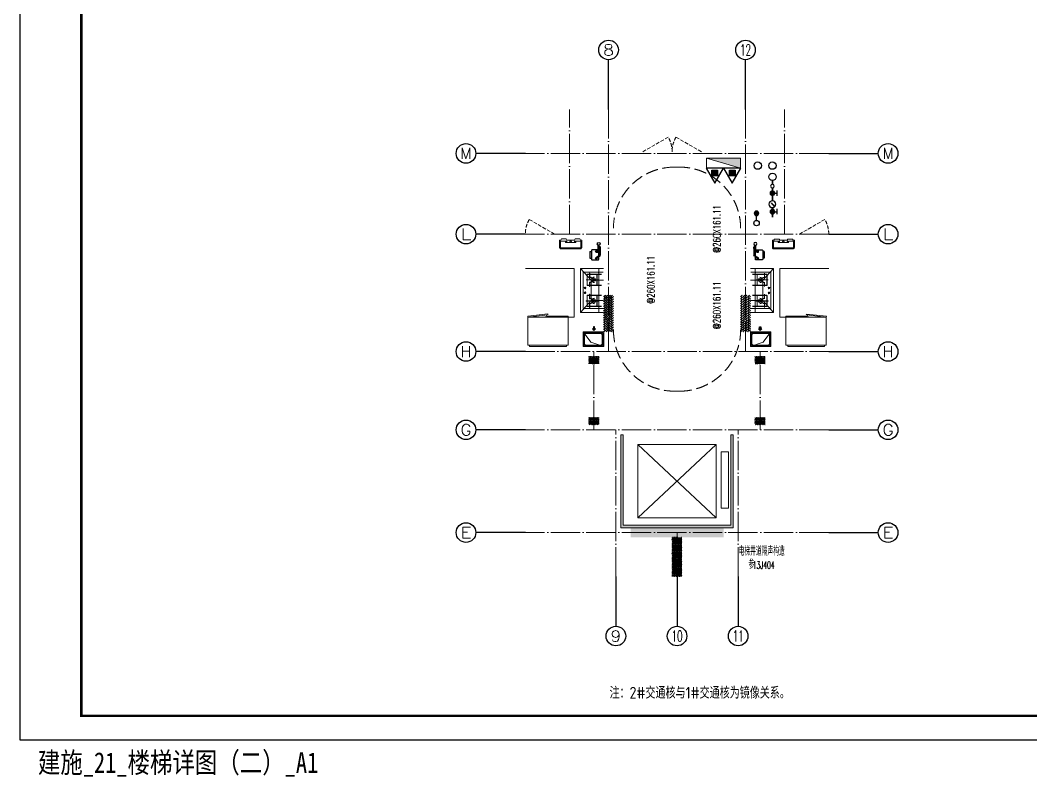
# Model space of a CAD drawing. Extents: x -518115 to 1124316, y -209821 to 1628073.
# Drawn here: x 947430 to 968090, y -5656 to 9808 of the extents above; entities that cross this region are included whole.
import ezdxf
from ezdxf.enums import TextEntityAlignment as Align

# ---------------------------------------------------------------- set-up
doc = ezdxf.new("R2010")
doc.units = 0
doc.header["$LTSCALE"] = 1000
doc.header["$MEASUREMENT"] = 0
doc.linetypes.add('DASH', pattern=[0.35, 0.25, -0.1])
doc.linetypes.add('DOTE', pattern=[2.42, 2, -0.2, 0.02, -0.2])
for name, color, linetype, lineweight in [('3.5方案汇报，与郭总、侯月琴确定户型_t8$0$STAIR', 2, 'Continuous', 18), ('DOTE', 19, 'DOTE', 9), ('EQUIP_消火栓', 242, 'Continuous', 18), ('LVTRY', 1, 'Continuous', 13), ('PUB_HATCH', 8, 'Continuous', 9), ('STAIR', 2, 'Continuous', 18), ('WINDOW', 144, 'Continuous', 15), ('填充', 251, 'Continuous', 5), ('平面-空调预留孔', 173, 'Continuous', 15), ('立面-洞口示意', 152, 'Continuous', 13)]:
    doc.layers.add(name, color=color, linetype=linetype, lineweight=lineweight)
for name, color, linetype in [('AH-FURNITURE', 1, 'Continuous'), ('AXIS', 3, 'Continuous'), ('AXIS_TEXT', 4, 'Continuous'), ('EQUIP_地漏', 7, 'Continuous'), ('EQUIP_消防', 7, 'Continuous'), ('PUB_TEXT', 4, 'Continuous'), ('VPIPE-凝结', 150, 'Continuous'), ('VPIPE-废水', 31, 'Continuous'), ('VPIPE-消防', 1, 'TG_X'), ('VPIPE-给水', 3, 'TG_J'), ('保温', 6, 'Continuous'), ('图框', 140, 'Continuous'), ('导图字', 7, 'Continuous'), ('建筑-排气道', 9, 'Continuous'), ('污水', 3, 'Continuous'), ('给水', 4, 'Continuous')]:
    doc.layers.add(name, color=color, linetype=linetype)
doc.layers.add('yichutu', color=7, linetype='Continuous', true_color=0xffffff, plot=False)
doc.styles.add('_TCH_AXIS', font='COMPLEX', dxfattribs={"bigfont": 'GBCBIG'})
doc.styles.add('_TCH_DIM', font='SIMPLEX.shx', dxfattribs={"width": 0.7, "bigfont": 'GBCBIG.shx'})
doc.styles.add('COMPLEX', font='COMPLEX')
doc.styles.get("Standard").update_dxf_attribs({"font": 'gbenor.shx', "bigfont": 'gbcbig.shx'})
doc.styles.add('TG_LINETYPE', font='SIMPLEX', dxfattribs={"width": 0.8, "height": 3, "bigfont": 'HZTXT'})
doc.styles.add('黑体', font='')
doc.styles.get('黑体').set_extended_font_data('SimHei')
doc.linetypes.add('TG_J', pattern='A,2,-0.22,["J",TG_LINETYPE,S=0.1,R=0,X=-0.18,Y=-0.15],0', length=2.22)
doc.linetypes.add('TG_X', pattern='A,4,-0.3,["X",TG_LINETYPE,S=0.1,R=0,X=-0.23,Y=-0.15],0', length=4.3)
pattern_1 = [(45, (527741.77, -369288.734), (0, 47.4157523), [100.584, -33.528]), (135, (527765.476, -369265.026), (3e-15, 47.4157523), [100.584, -33.528])]
pattern_2 = [(90, (527741.769, -369288.734), (-16.49778, 1e-15), [9.525, -19.05]), (210, (527741.769, -369288.734), (8.24889, -14.2874966), [9.525, -19.05]), (150, (527741.769, -369279.209), (-8.24889, -14.2874966), [9.525, -19.05])]

# ---------------------------------------------------------------- blocks, each defined once
blk = doc.blocks.new('A$C549D2611')
at = {"layer": '图框'}
blk.add_lwpolyline([(0, 0), (42050, 0), (42050, -29700), (0, -29700)], close=True, dxfattribs=at)
blk.add_lwpolyline([(0, 0), (42050, 0), (42050, -29700), (0, -29700)], close=True, dxfattribs=at)
at = {"layer": '图框', "const_width": 50}
blk.add_lwpolyline([(41550, -29200), (41550, -500), (1250, -500), (1250, -29200)], close=True, dxfattribs=at)
blk = doc.blocks.new('_AXISO')
blk.add_circle((0, 0), 0.5)
at = {"layer": 'AXIS_TEXT', "style": 'COMPLEX', "width": 1.041667}
blk.add_attdef('A', text='', height=0.56, dxfattribs=at).set_placement((-0.25, -0.28), (0.25, -0.28), align=Align.FIT)
blk = doc.blocks.new('$TwtSys$00000141')
at = {"color": 1}
for p, q in [((-47, 4), (-5, 46)), ((-47, 4), (-5, 46)), ((-44, -18), (18, 44)), ((-44, -18), (18, 44)), ((-33, -33), (33, 33)), ((-33, -33), (33, 33)), ((-16, -44), (44, 16)), ((-16, -44), (44, 16)), ((6, -46), (46, -6)), ((6, -46), (46, -6))]:
    blk.add_line(p, q, dxfattribs=at)
blk.add_circle((0, 0), 47, dxfattribs=at)
blk.add_circle((0, 0), 47, dxfattribs=at)
blk = doc.blocks.new('A$C2705576B')
at = {"layer": '给水'}
h = blk.add_hatch(color=256, dxfattribs=at)
edge = h.paths.add_edge_path()
edge.add_arc((417, -1741), 47.2, 0, 360)
h = blk.add_hatch(color=256, dxfattribs=at)
edge = h.paths.add_edge_path()
edge.add_arc((795, -1741), 47.2, 0, 360)
for p, q in [((363, -1645), (472, -1645)), ((417, -1741), (417, -1645)), ((740, -1645), (849, -1645)), ((795, -1741), (795, -1645)), ((601, -1768), (525, -1704)), ((525, -1704), (564, -1715))]:
    blk.add_line(p, q, dxfattribs=at)
at = {"layer": '给水', "const_width": 35.4}
for points in [[(499, -1741), (302, -1741)], [(903, -1741), (641, -1741)], [(1053, -1741), (978, -1741)]]:
    blk.add_lwpolyline(points, dxfattribs=at)
at = {"layer": '给水'}
for centre, radius in [((417, -1741), 47.2), ((570, -1741), 70.8), ((795, -1741), 47.2), ((941, -1741), 37.5)]:
    blk.add_circle(centre, radius, dxfattribs=at)
blk = doc.blocks.new('FRSDFDGDGDRGDR')
at = {"layer": '平面-空调预留孔'}
for p, q in [((699612, 775044), (699612, 775441)), ((699619, 775448), (699746, 775448)), ((699746, 775448), (699746, 775355)), ((699720, 775342), (699720, 775143)), ((699727, 775349), (699740, 775349)), ((699746, 775037), (699619, 775037)), ((699727, 775136), (699740, 775136)), ((699746, 775130), (699746, 775037))]:
    blk.add_line(p, q, dxfattribs=at)
blk.add_lwpolyline([(699766, 775167), (699793, 775154), (699793, 775057), (699766, 775044), (699766, 775018), (699619, 775018, -0.414214), (699593, 775044), (699593, 775441, -0.414214), (699619, 775468), (699766, 775468), (699766, 775441), (699793, 775428), (699793, 775332), (699766, 775318)], format="xyb", close=True, dxfattribs=at)
for centre, radius in [((699740, 775243), 15.8), ((699740, 775332), 10.6), ((699740, 775154), 10.6)]:
    blk.add_circle(centre, radius, dxfattribs=at)
for centre, start, end in [((699619, 775441), 90, 180), ((699727, 775342), 90, 180), ((699740, 775355), 270, 360), ((699619, 775044), 180, 270), ((699727, 775143), 180, 270), ((699740, 775130), 0, 90)]:
    blk.add_arc(centre, 6.6, start, end, dxfattribs=at)
blk = doc.blocks.new('*U66')
h = blk.add_hatch(color=5)
h.set_gradient(color1=(0, 0, 255), rotation=180, tint=1)
h.paths.add_polyline_path([(0, 0), (-6.35, -6.35), (-6.35, -2.159), (-15, -2.159), (-15, 2.159), (-6.35, 2.159), (-6.35, 6.35)])
at = {"color": 0, "linetype": 'Continuous'}
blk.add_lwpolyline([(0, 0), (-6.35, -6.35), (-6.35, -2.159), (-15, -2.159), (-15, 2.159), (-6.35, 2.159), (-6.35, 6.35)], close=True, dxfattribs=at)
blk = doc.blocks.new('sgrsefv')
at = {"layer": 'PUB_HATCH'}
blk.add_hatch(color=256, dxfattribs=at).paths.add_polyline_path([(1112933, 840916), (1112933, 840646), (1113073, 840646), (1113073, 840661), (1112968, 840661), (1112948, 840681), (1112948, 840881), (1112968, 840901), (1113288, 840901), (1113308, 840881), (1113308, 840681), (1113288, 840661), (1113183, 840661), (1113183, 840646), (1113323, 840646), (1113323, 840916)])
at = {"layer": 'LVTRY', "color": 1}
for p, q in [((1113073, 840661), (1113073, 840646)), ((1113183, 840661), (1113183, 840646))]:
    blk.add_line(p, q, dxfattribs=at)
for points in [[(1112918, 840931), (1113338, 840931), (1113338, 840631), (1112918, 840631)], [(1112933, 840916), (1113323, 840916), (1113323, 840646), (1112933, 840646)], [(1113288, 840661), (1112968, 840661), (1112948, 840681), (1112948, 840881), (1112968, 840901), (1113288, 840901), (1113308, 840881), (1113308, 840681), (1113288, 840661)]]:
    blk.add_lwpolyline(points, close=True, dxfattribs=at)
at = {"layer": '立面-洞口示意'}
blk.add_lwpolyline([(1112918, 840931), (1113182, 840837), (1113338, 840631)], dxfattribs=at)
at = {"layer": '建筑-排气道', "xscale": -5, "yscale": 5, "zscale": 5, "rotation": 270}
blk.add_blockref('*U66', (1113118, 840599), dxfattribs=at)
blk = doc.blocks.new('A-Kitchen-7')
at = {"layer": 'LVTRY'}
for p, q in [((-519, 780), (-7, 834)), ((-515, 756), (-519, 780)), ((-4, 811), (-515, 756)), ((-29, 767), (-35, 806)), ((-7, 834), (-4, 811)), ((515, 780), (0, 780)), ((0, 756), (0, 780)), ((515, 756), (515, 780)), ((515, 756), (-515, 756)), ((-515, 756), (-515, 40)), ((-486, 761), (-485, 756)), ((-29, 767), (-112, 756)), ((515, 40), (515, 756)), ((-515, 40), (515, 40))]:
    blk.add_line(p, q, dxfattribs=at)
blk.add_lwpolyline([(-469, 40), (-469, 0), (469, 0), (469, 40)], close=True, dxfattribs=at)
blk = doc.blocks.new('A$C60D053AF')
at = {"layer": 'AH-FURNITURE', "color": 8}
for p, q in [((233, -90), (128, -90)), ((233, -110), (128, -110)), ((193, -71), (328, -71)), ((193, -91), (328, -91)), ((245, -129), (245, -122)), ((265, -129), (265, -122)), ((342, -97), (370, -143)), ((356, -83), (384, -129)), ((255, -281), (255, -251)), ((255, -281), (393, -281)), ((393, -281), (393, -251))]:
    blk.add_line(p, q, dxfattribs=at)
for points in [[(170, -68, 1), (170, -94), (193, -94), (193, -68)], [(234, -251), (414, -251, 0.414214), (424, -241), (424, -111, 0.414214), (414, -101), (234, -101, 0.414214), (224, -111), (224, -241, 0.414214)], [(268, -122), (268, -107, 0.414214), (248, -87), (233, -87), (233, -113), (242, -113), (242, -122)], [(242, -152, 1), (268, -152), (268, -129), (242, -129)], [(384, -161, 1), (402, -143), (386, -127), (368, -145)]]:
    blk.add_lwpolyline(points, format="xyb", close=True, dxfattribs=at)
for centre, radius in [((100, -100), 30), ((255, -152), 15), ((255, -152), 10), ((393, -152), 15), ((393, -152), 10)]:
    blk.add_circle(centre, radius, dxfattribs=at)
for radius in [40, 20]:
    blk.add_arc((328, -111), radius, 45, 90, dxfattribs=at)
blk = doc.blocks.new('$TwtSys$00000546')
h = blk.add_hatch()
h.set_pattern_fill('ANSI31', color=1, scale=200, style=0)
h.set_pattern_definition([(45, (-38543.802, -6670.83), (-17.67767, 17.67767), [])])
h.paths.add_polyline_path([(-65, 174), (65, 174), (65, 44), (-65, 44)])
at = {"color": 1}
for points in [[(0, 344), (-198, 0), (198, 0)], [(-65, 174), (65, 174), (65, 44), (-65, 44)]]:
    blk.add_lwpolyline(points, close=True, dxfattribs=at)
blk = doc.blocks.new('$TwtSys$00000434')
for p, q in [((-0.5, 0.5), (-0.5, -0.5)), ((-0.5, -0.5), (0.5, 0.5)), ((0.5, 0.5), (-0.5, 0.5)), ((0.5, -0.5), (0.5, 0.5)), ((-0.5, -0.5), (0.5, -0.5))]:
    blk.add_line(p, q)
blk.add_solid([(0.5, -0.5), (0.5, 0.5), (-0.5, -0.5)])
blk = doc.blocks.new('yct-841-594-84100-59399.9999999999-100-1000.0')
at = {"layer": 'yichutu', "color": 7, "true_color": 0xffffff}
blk.add_lwpolyline([(0, 0), (0, 59400), (84100, 59400), (84100, 0)], close=True, dxfattribs=at)

msp = doc.modelspace()

# ---------------------------------------------------------------- hatches: boundary and pattern name
at = {"layer": '保温', "linetype": 'ByBlock', "ltscale": 10}
h = msp.add_hatch(dxfattribs=at)
h.set_pattern_fill('AR-HBONE', color=251, scale=55)
h.set_pattern_definition(pattern_1)
h.paths.add_polyline_path([(959358.2, 3435.3), (959558.2, 3435.3), (959558.4, 4185), (959358.4, 4185)])
h = msp.add_hatch(dxfattribs=at)
h.set_pattern_fill('AR-HBONE', color=251, scale=55)
h.set_pattern_definition(pattern_1)
h.paths.add_polyline_path([(962358.3, 3435.3), (962158.3, 3435.3), (962158.2, 4185), (962358.2, 4185)])
at = {"layer": '保温', "linetype": 'Continuous', "ltscale": 10}
h = msp.add_hatch(dxfattribs=at)
h.set_pattern_fill('HEX', color=251, scale=10, angle=90, style=0)
h.set_pattern_definition(pattern_2)
h.paths.add_polyline_path([(959058.3, 2785), (959258.3, 2785), (959258.4, 2935), (959058.4, 2935)])
h = msp.add_hatch(dxfattribs=at)
h.set_pattern_fill('HEX', color=251, scale=10, angle=90, style=0)
h.set_pattern_definition(pattern_2)
h.paths.add_polyline_path([(962658.3, 2785), (962458.3, 2785), (962458.2, 2935), (962658.2, 2935)])
h = msp.add_hatch(dxfattribs=at)
h.set_pattern_fill('HEX', color=251, scale=10, angle=90, style=0)
h.set_pattern_definition(pattern_2)
h.paths.add_polyline_path([(959058.3, 1535), (959258.3, 1535), (959258.4, 1685), (959058.4, 1685)])
h = msp.add_hatch(dxfattribs=at)
h.set_pattern_fill('HEX', color=251, scale=10, angle=90, style=0)
h.set_pattern_definition(pattern_2)
h.paths.add_polyline_path([(962658.3, 1535), (962458.3, 1535), (962458.2, 1685), (962658.2, 1685)])
h = msp.add_hatch(dxfattribs=at)
h.set_pattern_fill('HEX', color=251, scale=10, angle=90, style=0)
h.set_pattern_definition([(90, (456975.877, -520913.47), (-16.49778, 1e-15), [9.525, -19.05]), (210, (456975.877, -520913.47), (8.24889, -14.2874966), [9.525, -19.05]), (150, (456975.877, -520903.945), (-8.24889, -14.2874966), [9.525, -19.05])])
h.paths.add_polyline_path([(961808.3, -765), (961808.3, -565), (959908.3, -565), (959908.3, -765)])
h = msp.add_hatch(dxfattribs=at)
h.set_pattern_fill('HEX', color=251, scale=10, angle=90, style=0)
h.set_pattern_definition([(90, (456975.877, -521413.47), (-16.49778, 1e-15), [9.525, -19.05]), (210, (456975.877, -521413.47), (8.24889, -14.2874966), [9.525, -19.05]), (150, (456975.877, -521403.945), (-8.24889, -14.2874966), [9.525, -19.05])])
h.paths.add_polyline_path([(960758.4, -1565), (960958.4, -1565), (960958.4, -765), (960758.4, -765)])
at = {"layer": '填充'}
h = msp.add_hatch(dxfattribs=at)
h.set_pattern_fill('隔热材料02', color=256, scale=100, style=0)
h.set_pattern_definition([(0, (-213350.05, -609303.637), (0, 50), []), (0, (-213350.05, -609286.97), (0, 50), []), (270, (-213306.31, -609278.34), (50, -9e-15), [5.01775, -44.98225]), (270, (-213343.767, -609278.34), (50, -9e-15), [5.01775, -44.98225]), (90, (-213318.255, -609312.27), (-50, 3e-15), [5.01775, -44.98225]), (90, (-213331.82, -609312.27), (-50, 3e-15), [5.01775, -44.98225]), (180, (-213300.025, -609320.303), (-6e-15, -50), [50.02425, 0.02425]), (135, (-213313.983, -609317.795), (3e-15, 49.99987405), [4.268, -66.44275]), (116.56505, (-213267, -609314.777), (0.00011283, 49.99993342), [2.805, -108.9985]), (116.56505, (-213317, -609314.777), (0.00011283, 49.99993342), [2.805, -108.9985]), (153.43495, (-213258.965, -609320.303), (-0.0001128, 49.9999334), [5.61, -106.1935]), (153.43495, (-213308.965, -609320.303), (-0.0001128, 49.9999334), [5.61, -106.1935]), (63.43495, (-213268.255, -609307.25), (-0.00011283, 49.99993342), [26.714, -85.0895]), (63.43495, (-213318.255, -609307.25), (-0.00011283, 49.99993342), [26.714, -85.0895]), (116.56505, (-213256.308, -609278.339), (0.00011283, 49.99993342), [2.805, -108.9985]), (116.56505, (-213306.308, -609278.339), (0.00011283, 49.99993342), [2.805, -108.9985]), (135, (-213307.563, -609275.83), (3e-15, 49.99987405), [4.268, -66.44275]), (153.43495, (-213260.58, -609272.81), (-0.0001128, 49.9999334), [5.61, -106.1935]), (153.43495, (-213310.58, -609272.81), (-0.0001128, 49.9999334), [5.61, -106.1935]), (45, (-213342.512, -609275.83), (0, 49.99987405), [4.268, -66.44275]), (63.43495, (-213293.767, -609278.339), (-0.00011283, 49.99993342), [2.805, -108.9985]), (63.43495, (-213343.767, -609278.339), (-0.00011283, 49.99993342), [2.805, -108.9985]), (26.56505, (-213289.495, -609272.81), (0.0001128, 49.9999334), [5.61, -106.1935]), (26.56505, (-213339.495, -609272.81), (0.0001128, 49.9999334), [5.61, -106.1935]), (116.56505, (-213281.82, -609307.25), (0.00011283, 49.99993342), [26.714, -85.0895]), (116.56505, (-213331.82, -609307.25), (0.00011283, 49.99993342), [26.714, -85.0895]), (45, (-213336.092, -609317.795), (0, 49.99987405), [4.268, -66.44275]), (63.43495, (-213283.074, -609314.777), (-0.00011283, 49.99993342), [2.805, -108.9985]), (63.43495, (-213333.074, -609314.777), (-0.00011283, 49.99993342), [2.805, -108.9985]), (26.56505, (-213291.11, -609320.303), (0.0001128, 49.9999334), [5.61, -106.1935]), (26.56505, (-213341.11, -609320.303), (0.0001128, 49.9999334), [5.61, -106.1935])])
h.paths.add_polyline_path([(961958.3, 1335), (962008.3, 1335), (962008.3, -565), (959708.3, -565), (959708.3, 1335), (959758.3, 1335), (959758.3, -515), (961958.3, -515)])

# ---------------------------------------------------------------- linework, layer by layer
at = {"layer": '3.5方案汇报，与郭总、侯月琴确定户型_t8$0$STAIR'}
for p, q in [((960058.3, 1135), (961658.3, -365)), ((961658.3, 1135), (960058.3, -365))]:
    msp.add_line(p, q, dxfattribs=at)
for points in [[(960058.3, -365), (960058.3, 1135), (961658.3, 1135), (961658.3, -365)], [(961758.3, -165), (961758.3, 985), (961908.3, 985), (961908.3, -165)]]:
    msp.add_lwpolyline(points, close=True, dxfattribs=at)
at = {"layer": 'AXIS'}
for p, q in [((959458.3, 7985), (959458.3, 8999.6)), ((962258.3, 7985), (962258.3, 8999.6)), ((957758.3, 7085), (956743.7, 7085)), ((963958.3, 7085), (964973, 7085)), ((957758.3, 5435), (956743.7, 5435)), ((963958.3, 5435), (964973, 5435)), ((957758.3, 3035.3), (956743.7, 3035.3)), ((963958.3, 3035.3), (964973, 3035.3)), ((957758.3, 1435), (956743.7, 1435)), ((963958.3, 1435), (964973, 1435)), ((957758.3, -665), (956743.7, -665)), ((963958.3, -665), (964973, -665)), ((959608.3, -1565), (959608.3, -2579.6)), ((960857.9, -1565), (960857.9, -2579.6)), ((962108.3, -1565), (962108.3, -2579.6))]:
    msp.add_line(p, q, dxfattribs=at)
at = {"layer": 'DOTE', "linetype": 'DOTE', "ltscale": 0.3}
for p, q in [((958658.3, 5435), (958658.3, 7985)), ((959458.3, 3035.3), (959458.3, 7985)), ((962258.3, 3035.3), (962258.3, 7985)), ((963058.3, 5435), (963058.3, 7985)), ((963958.3, 7085), (957758.3, 7085)), ((963958.3, 5435), (957758.3, 5435)), ((957758.3, 3035.3), (963958.3, 3035.3)), ((959158.3, 1435), (959158.3, 3035)), ((962558.3, 1435), (962558.3, 3035)), ((963958.3, 1435), (957758.3, 1435)), ((959608.3, -1565), (959608.3, 1435)), ((962108.3, -1565), (962108.3, 1435)), ((963958.3, -665), (957758.3, -665)), ((960858.3, -665), (960858.3, -1565))]:
    msp.add_line(p, q, dxfattribs=at)
at = {"layer": 'LVTRY', "color": 251}
for p, q in [((958888.1, 4735.6), (958888.1, 3835.6)), ((959358.3, 4735.6), (958888.1, 4735.6)), ((959104.1, 4492.6), (958888.1, 4735.6)), ((959258.3, 3835.6), (959258.3, 4735.6)), ((962358.3, 4735), (962828.6, 4735)), ((962458.3, 3835), (962458.3, 4735)), ((962612.6, 4492), (962828.6, 4735)), ((962828.6, 4735), (962828.6, 3835)), ((959104.1, 4492.6), (959104.1, 4077.5)), ((959358.3, 4492.6), (959104.1, 4492.6)), ((962358.3, 4492), (962612.6, 4492)), ((962612.6, 4492), (962612.6, 4076.9)), ((958888.1, 3835.6), (959104.1, 4077.5)), ((959104.1, 4077.5), (959358.3, 4077.5)), ((962612.6, 4076.9), (962358.3, 4076.9)), ((962828.6, 3835), (962612.6, 4076.9)), ((958888.1, 3835.6), (959358.3, 3835.6)), ((962828.6, 3835), (962358.3, 3835))]:
    msp.add_line(p, q, dxfattribs=at)
at = {"layer": 'LVTRY'}
for p, q in [((958938.3, 3925.6), (958938.3, 4645.6)), ((958948.3, 4655.6), (959348.3, 4655.6)), ((959018.3, 4605.6), (959018.3, 4395.6)), ((959023.3, 4605.6), (959023.3, 4395.6)), ((959313.3, 4615.6), (959028.3, 4615.6)), ((959313.3, 4610.6), (959028.3, 4610.6)), ((959073.1, 4635.6), (959068.6, 4635.6)), ((959068.6, 4635.6), (959068.6, 4545.6)), ((959068.6, 4545.6), (959073.1, 4545.6)), ((959073.1, 4545.6), (959073.1, 4635.6)), ((959218.3, 4395.6), (959218.3, 4605.6)), ((959223.3, 4395.6), (959223.3, 4605.6)), ((959258.3, 4645.6), (959258.3, 3925.6)), ((962768.3, 4655), (962368.3, 4655)), ((962403.3, 4615), (962688.3, 4615)), ((962403.3, 4610), (962688.3, 4610)), ((962458.3, 4645), (962458.3, 3925)), ((962493.3, 4395), (962493.3, 4605)), ((962498.3, 4395), (962498.3, 4605)), ((962643.6, 4635), (962648.1, 4635)), ((962643.6, 4545), (962643.6, 4635)), ((962648.1, 4635), (962648.1, 4545)), ((962693.3, 4605), (962693.3, 4395)), ((962698.3, 4605), (962698.3, 4395)), ((962778.3, 3925), (962778.3, 4645)), ((958978.3, 4316.2), (958978.3, 4355)), ((958998.3, 4498.3), (958998.3, 4502.8)), ((958998.3, 4502.8), (959125.8, 4502.8)), ((959125.8, 4498.3), (958998.3, 4498.3)), ((959028.3, 4390.6), (959313.3, 4390.6)), ((959028.3, 4385.6), (959313.3, 4385.6)), ((959068.6, 4455.6), (959073.1, 4455.6)), ((959068.6, 4365.6), (959068.6, 4455.6)), ((959073.1, 4365.6), (959068.6, 4365.6)), ((959073.1, 4455.6), (959073.1, 4365.6)), ((959115.8, 4502.8), (959115.8, 4498.3)), ((959243.3, 4502.8), (959115.8, 4502.8)), ((959115.8, 4498.3), (959243.3, 4498.3)), ((959125.8, 4502.8), (959125.8, 4498.3)), ((959243.3, 4498.3), (959243.3, 4502.8)), ((959258.3, 4077.5), (959258.3, 4492.6)), ((962688.3, 4390), (962403.3, 4390)), ((962688.3, 4385), (962403.3, 4385)), ((962458.3, 4076.9), (962458.3, 4492)), ((962473.3, 4497.7), (962473.3, 4502.2)), ((962473.3, 4502.2), (962600.8, 4502.2)), ((962600.8, 4497.7), (962473.3, 4497.7)), ((962590.8, 4502.2), (962590.8, 4497.7)), ((962718.3, 4502.2), (962590.8, 4502.2)), ((962590.8, 4497.7), (962718.3, 4497.7)), ((962600.8, 4502.2), (962600.8, 4497.7)), ((962648.1, 4545), (962643.6, 4545)), ((962643.6, 4455), (962643.6, 4365)), ((962648.1, 4455), (962643.6, 4455)), ((962643.6, 4365), (962648.1, 4365)), ((962648.1, 4365), (962648.1, 4455)), ((962718.3, 4497.7), (962718.3, 4502.2)), ((962738.3, 4315.6), (962738.3, 4354.4)), ((958958.9, 4335.6), (958997.7, 4335.6)), ((958958.9, 4235.6), (958997.7, 4235.6)), ((958978.3, 4216.2), (958978.3, 4255)), ((959018.3, 3965.6), (959018.3, 4175.6)), ((959023.3, 3965.6), (959023.3, 4175.6)), ((959028.3, 4185.6), (959313.3, 4185.6)), ((959028.3, 4180.6), (959313.3, 4180.6)), ((959073.1, 4205.6), (959068.6, 4205.6)), ((959068.6, 4205.6), (959068.6, 4115.6)), ((959073.1, 4115.6), (959073.1, 4205.6)), ((959218.3, 4175.6), (959218.3, 3965.6)), ((959223.3, 4175.6), (959223.3, 3965.6)), ((962688.3, 4185), (962403.3, 4185)), ((962688.3, 4180), (962403.3, 4180)), ((962493.3, 4175), (962493.3, 3965)), ((962498.3, 4175), (962498.3, 3965)), ((962643.6, 4205), (962648.1, 4205)), ((962643.6, 4115), (962643.6, 4205)), ((962648.1, 4205), (962648.1, 4115)), ((962693.3, 3965), (962693.3, 4175)), ((962698.3, 3965), (962698.3, 4175)), ((962757.7, 4335), (962719, 4335)), ((962757.7, 4235), (962719, 4235)), ((962738.3, 4215.6), (962738.3, 4254.4)), ((958998.3, 4072.8), (958998.3, 4068.3)), ((959125.8, 4072.8), (958998.3, 4072.8)), ((958998.3, 4068.3), (959125.8, 4068.3)), ((959313.3, 3960.6), (959028.3, 3960.6)), ((959313.3, 3955.6), (959028.3, 3955.6)), ((959068.6, 4115.6), (959073.1, 4115.6)), ((959068.6, 4025.6), (959073.1, 4025.6)), ((959068.6, 3935.6), (959068.6, 4025.6)), ((959073.1, 3935.6), (959068.6, 3935.6)), ((959073.1, 4025.6), (959073.1, 3935.6)), ((959115.8, 4072.8), (959243.3, 4072.8)), ((959115.8, 4068.3), (959115.8, 4072.8)), ((959243.3, 4068.3), (959115.8, 4068.3)), ((959125.8, 4068.3), (959125.8, 4072.8)), ((959243.3, 4072.8), (959243.3, 4068.3)), ((962403.3, 3960), (962688.3, 3960)), ((962403.3, 3955), (962688.3, 3955)), ((962473.3, 4072.2), (962473.3, 4067.7)), ((962600.8, 4072.2), (962473.3, 4072.2)), ((962473.3, 4067.7), (962600.8, 4067.7)), ((962590.8, 4072.2), (962718.3, 4072.2)), ((962590.8, 4067.7), (962590.8, 4072.2)), ((962718.3, 4067.7), (962590.8, 4067.7)), ((962600.8, 4067.7), (962600.8, 4072.2)), ((962648.1, 4115), (962643.6, 4115)), ((962643.6, 4025), (962643.6, 3935)), ((962648.1, 4025), (962643.6, 4025)), ((962643.6, 3935), (962648.1, 3935)), ((962648.1, 3935), (962648.1, 4025)), ((962718.3, 4072.2), (962718.3, 4067.7)), ((959348.3, 3915.6), (958948.3, 3915.6)), ((962368.3, 3915), (962768.3, 3915))]:
    msp.add_line(p, q, dxfattribs=at)
for points in [[(958632.3, 3735.6), (958758.3, 3735.6), (958758.3, 4735.6), (957758.3, 4735.6)], [(963084.3, 3735), (962958.3, 3735), (962958.3, 4735), (963958.3, 4735)]]:
    msp.add_lwpolyline(points, dxfattribs=at)
for centre, radius in [((958978.3, 4335.6), 17), ((959170.8, 4500.6), 29.7), ((959170.8, 4500.6), 11.7), ((962545.8, 4500), 29.7), ((962545.8, 4500), 11.7), ((962738.3, 4335), 17), ((958978.3, 4235.6), 17), ((962738.3, 4235), 17), ((959170.8, 4070.6), 29.7), ((959170.8, 4070.6), 11.7), ((962545.8, 4070), 29.7), ((962545.8, 4070), 11.7)]:
    msp.add_circle(centre, radius, dxfattribs=at)
for centre, radius, start, end in [((958948.3, 4645.6), 10, 90, 180), ((959028.3, 4605.6), 10, 90, 180), ((959028.3, 4605.6), 5, 90, 180), ((959070.8, 4500.6), 56.7, 2.27424, 87.72576), ((959070.8, 4500.6), 52.2, 2.47041, 87.52959), ((959170.8, 4500.6), 56.7, 92.27424, 177.72576), ((959170.8, 4500.6), 52.2, 92.47041, 177.52959), ((959213.3, 4605.6), 10, 0, 90), ((959213.3, 4605.6), 5, 0, 90), ((959248.3, 4645.6), 10, 0, 90), ((962468.3, 4645), 10, 90, 180), ((962503.3, 4605), 10, 90, 180), ((962503.3, 4605), 5, 90, 180), ((962545.8, 4500), 56.7, 2.27424, 87.72576), ((962545.8, 4500), 52.2, 2.47041, 87.52959), ((962645.8, 4500), 56.7, 92.27424, 177.72576), ((962645.8, 4500), 52.2, 92.47041, 177.52959), ((962688.3, 4605), 10, 0, 90), ((962688.3, 4605), 5, 0, 90), ((962768.3, 4645), 10, 0, 90), ((959028.3, 4395.6), 10, 180, 270), ((959028.3, 4395.6), 5, 180, 270), ((959070.8, 4500.6), 52.2, 272.47041, 357.52959), ((959070.8, 4500.6), 56.7, 272.27424, 357.72576), ((959170.8, 4500.6), 56.7, 182.27424, 267.72576), ((959170.8, 4500.6), 52.2, 182.47041, 267.52959), ((959213.3, 4395.6), 10, 270, 0), ((959213.3, 4395.6), 5, 270, 0), ((962503.3, 4395), 10, 180, 270), ((962503.3, 4395), 5, 180, 270), ((962545.8, 4500), 52.2, 272.47041, 357.52959), ((962545.8, 4500), 56.7, 272.27424, 357.72576), ((962645.8, 4500), 56.7, 182.27424, 267.72576), ((962645.8, 4500), 52.2, 182.47041, 267.52959), ((962688.3, 4395), 10, 270, 0), ((962688.3, 4395), 5, 270, 0), ((959028.3, 4175.6), 10, 90, 180), ((959028.3, 4175.6), 5, 90, 180), ((959213.3, 4175.6), 10, 0, 90), ((959213.3, 4175.6), 5, 0, 90), ((962503.3, 4175), 10, 90, 180), ((962503.3, 4175), 5, 90, 180), ((962688.3, 4175), 10, 0, 90), ((962688.3, 4175), 5, 0, 90), ((958948.3, 3925.6), 10, 180, 270), ((959028.3, 3965.6), 10, 180, 270), ((959028.3, 3965.6), 5, 180, 270), ((959070.8, 4070.6), 56.7, 2.27424, 87.72576), ((959070.8, 4070.6), 52.2, 2.47041, 87.52959), ((959070.8, 4070.6), 52.2, 272.47041, 357.52959), ((959070.8, 4070.6), 56.7, 272.27424, 357.72576), ((959170.8, 4070.6), 56.7, 92.27424, 177.72576), ((959170.8, 4070.6), 56.7, 182.27424, 267.72576), ((959170.8, 4070.6), 52.2, 92.47041, 177.52959), ((959170.8, 4070.6), 52.2, 182.47041, 267.52959), ((959213.3, 3965.6), 10, 270, 0), ((959213.3, 3965.6), 5, 270, 0), ((959248.3, 3925.6), 10, 270, 0), ((962503.3, 3965), 10, 180, 270), ((962503.3, 3965), 5, 180, 270), ((962545.8, 4070), 56.7, 2.27424, 87.72576), ((962545.8, 4070), 52.2, 2.47041, 87.52959), ((962545.8, 4070), 52.2, 272.47041, 357.52959), ((962545.8, 4070), 56.7, 272.27424, 357.72576), ((962645.8, 4070), 56.7, 92.27424, 177.72576), ((962645.8, 4070), 56.7, 182.27424, 267.72576), ((962645.8, 4070), 52.2, 92.47041, 177.52959), ((962645.8, 4070), 52.2, 182.47041, 267.52959), ((962688.3, 3965), 10, 270, 0), ((962688.3, 3965), 5, 270, 0), ((962468.3, 3925), 10, 180, 270), ((962768.3, 3925), 10, 270, 0)]:
    msp.add_arc(centre, radius, start, end, dxfattribs=at)
at = {"layer": 'STAIR', "color": 251, "linetype": 'DASH'}
for points in [[(959558.3, 5555, -0.4142136), (960808.3, 6805), (960908.3, 6805, -0.4142136), (962158.3, 5555)], [(959558.3, 3475, 0.4142136), (960808.3, 2225), (960908.3, 2225, 0.4142136), (962158.3, 3475)]]:
    msp.add_lwpolyline(points, format="xyb", dxfattribs=at)
at = {"layer": 'VPIPE-凝结'}
msp.add_line((962483.3, 5715), (962483.3, 5813), dxfattribs=at)
at = {"layer": 'VPIPE-废水'}
msp.add_circle((962483.3, 5660), 55, dxfattribs=at)
at = {"layer": 'VPIPE-消防', "linetype": 'Continuous'}
msp.add_circle((962508.3, 6835), 75, dxfattribs=at)
at = {"layer": 'VPIPE-给水', "linetype": 'Continuous'}
for centre in [(962808.3, 6835), (962808.3, 6605)]:
    msp.add_circle(centre, 75, dxfattribs=at)
at = {"layer": 'WINDOW', "color": 250, "linetype": 'DASH', "ltscale": 0.3}
for points in [[(960158.3, 7118.3), (960678, 7418.3, -0.1316523), (960758.3, 7118.3)], [(961356.5, 7118.3), (960836.9, 7418.3, 0.1316523), (960756.5, 7118.3)], [(958356.5, 5435), (957836.9, 5735, 0.1316523), (957756.5, 5435)], [(963360.2, 5435), (963879.8, 5735, -0.1316523), (963960.2, 5435)], [(963958.3, 5436.1, 0.0004569), (963958.3, 5435)]]:
    msp.add_lwpolyline(points, format="xyb", dxfattribs=at)
at = {"layer": '填充'}
msp.add_lwpolyline([(961958.3, 1335), (962008.3, 1335), (962008.3, -565), (959708.3, -565), (959708.3, 1335), (959758.3, 1335), (959758.3, -515), (961958.3, -515)], close=True, dxfattribs=at)

# ---------------------------------------------------------------- block references
msp.add_blockref('A$C549D2611', (947430.5, 24790.1))
at = {"xscale": -1}
for name, p, rotation in [('FRSDFDGDGDRGDR', (183440.8, -694456.9), 270), ('A$C60D053AF', (962358.3, 5335), 90), ('sgrsefv', (-150559.9, 844066.6), 180)]:
    msp.add_blockref(name, p, dxfattribs=dict(at, rotation=rotation))
for name, p, rotation in [('A$C60D053AF', (959358.3, 5335.6), 270), ('FRSDFDGDGDRGDR', (1738275.9, -694457.5), 90.00000000000001), ('sgrsefv', (2072276.6, 844067.2), 180)]:
    msp.add_blockref(name, p, dxfattribs=dict(rotation=rotation))
at = {"layer": 'AXIS'}
ref = msp.add_blockref('_AXISO', (959458.3, 9199.6), dxfattribs=dict(at, xscale=400, yscale=400, zscale=400))
ref.add_attrib('A', '8', dxfattribs={"layer": 'AXIS_TEXT', "height": 226.3, "style": '_TCH_AXIS', "width": 1.5}).set_placement((959345.2, 9086.5), (959571.5, 9086.5), align=Align.FIT)
ref = msp.add_blockref('_AXISO', (962258.3, 9199.6), dxfattribs=dict(at, xscale=400, yscale=400, zscale=400))
ref.add_attrib('A', '12', dxfattribs={"layer": 'AXIS_TEXT', "height": 226.27, "style": '_TCH_AXIS', "width": 0.724138}).set_placement((962145.2, 9086.5), (962371.5, 9086.5), align=Align.FIT)
ref = msp.add_blockref('_AXISO', (956543.7, 7085), dxfattribs=dict(at, xscale=400, yscale=400, zscale=400))
ref.add_attrib('A', 'M', dxfattribs={"layer": 'AXIS_TEXT', "height": 226.3, "style": '_TCH_AXIS'}).set_placement((956430.6, 6971.9), (956656.9, 6971.9), align=Align.FIT)
ref = msp.add_blockref('_AXISO', (965173, 7085), dxfattribs=dict(at, xscale=400, yscale=400, zscale=400))
ref.add_attrib('A', 'M', dxfattribs={"layer": 'AXIS_TEXT', "height": 226.3, "style": '_TCH_AXIS'}).set_placement((965059.8, 6971.9), (965286.1, 6971.9), align=Align.FIT)
ref = msp.add_blockref('_AXISO', (956543.7, 5435), dxfattribs=dict(at, xscale=400, yscale=400, zscale=400))
ref.add_attrib('A', 'L', dxfattribs={"layer": 'AXIS_TEXT', "height": 226.3, "style": '_TCH_AXIS', "width": 1.4}).set_placement((956430.6, 5321.9), (956656.9, 5321.9), align=Align.FIT)
ref = msp.add_blockref('_AXISO', (965173, 5435), dxfattribs=dict(at, xscale=400, yscale=400, zscale=400))
ref.add_attrib('A', 'L', dxfattribs={"layer": 'AXIS_TEXT', "height": 226.3, "style": '_TCH_AXIS', "width": 1.4}).set_placement((965059.8, 5321.9), (965286.1, 5321.9), align=Align.FIT)
ref = msp.add_blockref('_AXISO', (956543.7, 3035.3), dxfattribs=dict(at, xscale=400, yscale=400, zscale=400))
ref.add_attrib('A', 'H', dxfattribs={"layer": 'AXIS_TEXT', "height": 226.3, "style": '_TCH_AXIS', "width": 1.05}).set_placement((956430.6, 2922.1), (956656.9, 2922.1), align=Align.FIT)
ref = msp.add_blockref('_AXISO', (965173, 3035.3), dxfattribs=dict(at, xscale=400, yscale=400, zscale=400))
ref.add_attrib('A', 'H', dxfattribs={"layer": 'AXIS_TEXT', "height": 226.3, "style": '_TCH_AXIS', "width": 1.05}).set_placement((965059.8, 2922.1), (965286.1, 2922.1), align=Align.FIT)
ref = msp.add_blockref('_AXISO', (956543.7, 1435), dxfattribs=dict(at, xscale=400, yscale=400, zscale=400))
ref.add_attrib('A', 'G', dxfattribs={"layer": 'AXIS_TEXT', "height": 226.3, "style": '_TCH_AXIS', "width": 1.166667}).set_placement((956430.6, 1321.9), (956656.9, 1321.9), align=Align.FIT)
ref = msp.add_blockref('_AXISO', (965173, 1435), dxfattribs=dict(at, xscale=400, yscale=400, zscale=400))
ref.add_attrib('A', 'G', dxfattribs={"layer": 'AXIS_TEXT', "height": 226.3, "style": '_TCH_AXIS', "width": 1.166667}).set_placement((965059.8, 1321.9), (965286.1, 1321.9), align=Align.FIT)
ref = msp.add_blockref('_AXISO', (956543.7, -665), dxfattribs=dict(at, xscale=400, yscale=400, zscale=400))
ref.add_attrib('A', 'E', dxfattribs={"layer": 'AXIS_TEXT', "height": 226.3, "style": '_TCH_AXIS', "width": 1.3125}).set_placement((956430.6, -778.1), (956656.9, -778.1), align=Align.FIT)
ref = msp.add_blockref('_AXISO', (965173, -665), dxfattribs=dict(at, xscale=400, yscale=400, zscale=400))
ref.add_attrib('A', 'E', dxfattribs={"layer": 'AXIS_TEXT', "height": 226.3, "style": '_TCH_AXIS', "width": 1.3125}).set_placement((965059.8, -778.1), (965286.1, -778.1), align=Align.FIT)
ref = msp.add_blockref('_AXISO', (959608.3, -2779.6), dxfattribs=dict(at, xscale=400, yscale=400, zscale=400))
ref.add_attrib('A', '9', dxfattribs={"layer": 'AXIS_TEXT', "height": 226.3, "style": '_TCH_AXIS', "width": 1.5}).set_placement((959495.2, -2892.8), (959721.5, -2892.8), align=Align.FIT)
ref = msp.add_blockref('_AXISO', (960857.9, -2779.6), dxfattribs=dict(at, xscale=400, yscale=400, zscale=400))
ref.add_attrib('A', '10', dxfattribs={"layer": 'AXIS_TEXT', "height": 226.27, "style": '_TCH_AXIS', "width": 0.724138}).set_placement((960744.7, -2892.8), (960971, -2892.8), align=Align.FIT)
ref = msp.add_blockref('_AXISO', (962108.3, -2779.6), dxfattribs=dict(at, xscale=400, yscale=400, zscale=400))
ref.add_attrib('A', '11', dxfattribs={"layer": 'AXIS_TEXT', "height": 226.27, "style": '_TCH_AXIS', "width": 0.875}).set_placement((961995.2, -2892.8), (962221.5, -2892.8), align=Align.FIT)
at = {"layer": 'EQUIP_地漏', "xscale": -1, "rotation": 359.999999999891}
msp.add_blockref('$TwtSys$00000141', (962483.3, 5860), dxfattribs=at)
at = {"layer": 'EQUIP_消火栓', "xscale": -700, "yscale": 200, "zscale": 700, "rotation": 180}
msp.add_blockref('$TwtSys$00000434', (961808.3, 6885), dxfattribs=at)
at = {"layer": 'EQUIP_消防', "xscale": 0.9, "yscale": 0.9, "zscale": 0.9, "rotation": 180}
for p in [(961629.8, 6785), (961986.9, 6785)]:
    msp.add_blockref('$TwtSys$00000546', p, dxfattribs=at)
at = {"layer": 'LVTRY', "color": 1, "extrusion": (0, 0, -1), "yscale": 0.7999999999883585, "zscale": -0.7999999999883585}
for p, xscale in [((-958220.3, 3135.9), -0.7999999999883585), ((-963496.3, 3135.3), 0.7999999999883585)]:
    msp.add_blockref('A-Kitchen-7', p, dxfattribs=dict(at, xscale=xscale))
at = {"layer": 'yichutu', "xscale": 0.5, "yscale": 0.5, "zscale": 0.5}
msp.add_blockref('yct-841-594-84100-59399.9999999999-100-1000.0', (947430.5, -4909.9), dxfattribs=at)
at = {"layer": '污水', "xscale": -1, "rotation": 269.999999999891}
msp.add_blockref('A$C2705576B', (964549.5, 5477.2), dxfattribs=at)

# ---------------------------------------------------------------- texts
at = {"layer": 'PUB_TEXT', "color": 7, "style": '_TCH_DIM', "width": 0.705882}
for p in [(961745, 5053.2), (960395, 4013.2), (961745, 3493.2)]:
    msp.add_text('@260X161.11', height=148.75, rotation=90, dxfattribs=at).set_placement(p)
at = {"layer": 'PUB_TEXT', "color": 3, "style": '_TCH_DIM'}
for s, height, width, p in [('电梯井道隔声构造', 168.79, 0.7, (962115.5, -1135.7)), ('参', 168.8, 0.7, (962319.7, -1403.3)), ('13J404', 148.75, 0.494118, (962405.7, -1403.3))]:
    msp.add_text(s, height=height, dxfattribs=dict(at, width=width)).set_placement(p)
at = {"layer": 'PUB_TEXT', "color": 1}
msp.add_text('注：2#交通核与1#交通核为镜像关系。', height=241.135, dxfattribs=at).set_placement((959478.3, -4059.6))
at = {"layer": '导图字', "color": 1, "style": '黑体', "width": 0.8}
msp.add_text('建施_21_楼梯详图（二）_A1', height=420.591, dxfattribs=at).set_placement((947791.3, -5575.8))

doc.saveas('drawing.dxf')
